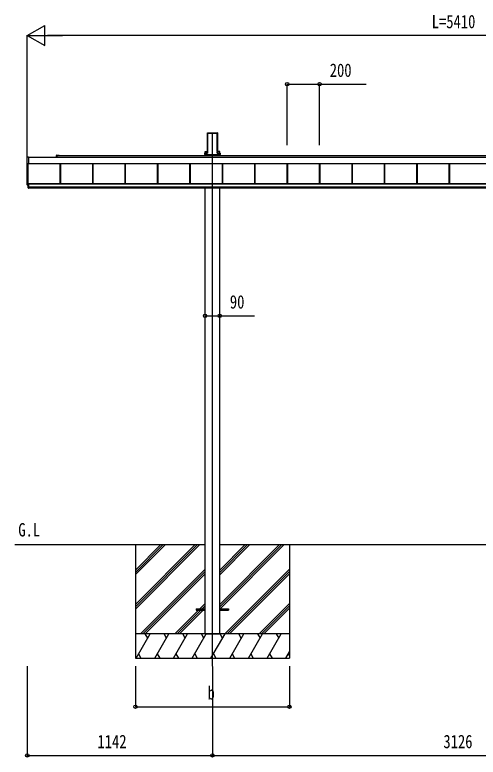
# Model space of a CAD drawing. Units: millimetres, scale not verified. Extents: x -10512 to 10512, y -7425 to 7425.
# Drawn here: x -3189 to -331, y -4823 to -246 of the extents above; entities that cross this region are included whole.
import ezdxf
from ezdxf.enums import TextEntityAlignment as Align

# ---------------------------------------------------------------- set-up
doc = ezdxf.new("R2010")
doc.units = ezdxf.units.MM
doc.header["$LTSCALE"] = 30
for name, color, linetype in [('0-2_USER1', 3, 'Continuous'), ('0-3_YKK_12', 2, 'Continuous'), ('0-4_YKK_A1', 4, 'Continuous'), ('0-5_YKK_D', 6, 'Continuous')]:
    doc.layers.add(name, color=color, linetype=linetype)
doc.styles.add('ＭＳ ゴシック', font='')
doc.styles.get('ＭＳ ゴシック').set_extended_font_data('MS Gothic')

msp = doc.modelspace()

# ---------------------------------------------------------------- linework, layer by layer
at = {"layer": '0-3_YKK_12'}
msp.add_line((-1970.45, -4262.5), (-1970.45, -973.91), dxfattribs=at)
at = {"layer": '0-4_YKK_A1'}
for p, q in [((-2001.7, -979.26), (-2001.7, -1095.94)), ((-2001.34, -973.41), (-2001.69, -978.91)), ((-2000.9, -973.88), (-2001.34, -973.41)), ((-2000.84, -972.95), (-1998.8, -972.95)), ((-2000.84, -972.95), (-2000.4, -973.41)), ((-2000.82, -1089.89), (-2000.82, -974.76)), ((-2000.33, -974.44), (-2000.33, -1089.56)), ((-1998.49, -973.27), (-1998.8, -972.95)), ((-1998.49, -973.27), (-1942.41, -973.27)), ((-1997.95, -976.41), (-1942.95, -976.41)), ((-1997.95, -1097.77), (-1997.95, -976.41)), ((-1942.41, -973.27), (-1942.1, -972.95)), ((-1942.1, -972.95), (-1940.06, -972.95)), ((-1940.58, -1089.56), (-1940.58, -974.44)), ((-1940.5, -973.41), (-1940.06, -972.95)), ((-1940.08, -974.76), (-1940.08, -1089.89)), ((-1939.56, -973.41), (-1940, -973.88)), ((-1939.56, -973.41), (-1939.22, -978.91)), ((-1939.2, -979.26), (-1939.2, -1095.94)), ((-2015.65, -1089.5), (-2001.7, -1089.5)), ((-2015.65, -1098.84), (-2015.65, -1089.5)), ((-2001.72, -1096.29), (-2001.82, -1097.9)), ((-2001.29, -1098.45), (-2000.91, -1092.36)), ((-2000.42, -1092.39), (-2000.79, -1098.48)), ((-1940.11, -1098.48), (-1940.49, -1092.39)), ((-1939.99, -1092.36), (-1939.61, -1098.45)), ((-1925.25, -1089.5), (-1939.2, -1089.5)), ((-1939.19, -1096.29), (-1939.09, -1097.9)), ((-1925.25, -1098.84), (-1925.25, -1089.5)), ((-3113.95, -1163.27), (-3113.95, -1122.25)), ((-3105.95, -1122.83), (2291.05, -1122.83)), ((-2932.95, -1122.83), (-2932.95, -1112.86)), ((-2930.45, -1110.36), (-2922.91, -1110.36)), ((-2930.45, -1112.86), (2101.8, -1112.86)), ((-2930.45, -1113.16), (-2930.45, -1122.83)), ((-2916.7, -1112.86), (-2930.15, -1112.86)), ((-2921.99, -1110.36), (-2916.7, -1110.36)), ((-2018.32, -1106.69), (-2018.32, -1107.18)), ((-2018.32, -1107.18), (-2017.86, -1107.18)), ((-2017.86, -1106.69), (-2017.86, -1099.8)), ((-2015.86, -1106.69), (-2017.86, -1106.69)), ((-2015.86, -1107.18), (-2017.86, -1107.18)), ((-2017.85, -1106.69), (-2017.85, -1107.18)), ((-2017.82, -1098.84), (-2002.81, -1098.84)), ((-2015.86, -1099.89), (-2015.86, -1106.69)), ((-2002.29, -1099.89), (-2015.86, -1099.89)), ((-2015.86, -1106.69), (-1925.04, -1106.69)), ((-2015.86, -1106.69), (-2015.86, -1107.18)), ((-2015.86, -1107.18), (-1925.04, -1107.18)), ((-2015.65, -1112.86), (-2015.65, -1107.18)), ((-2015.45, -1107.18), (-2015.45, -1112.86)), ((-2014.45, -1106.84), (-1926.45, -1106.84)), ((-1938.62, -1099.39), (-1925.04, -1099.39)), ((-1925.04, -1099.89), (-1938.62, -1099.89)), ((-1938.09, -1098.84), (-1923.08, -1098.84)), ((-1925.45, -1107.18), (-1925.45, -1112.86)), ((-1925.25, -1112.86), (-1925.25, -1107.18)), ((-1925.04, -1099.39), (-1925.04, -1099.89)), ((-1925.04, -1106.69), (-1925.04, -1099.89)), ((-1923.05, -1106.69), (-1925.04, -1106.69)), ((-1925.04, -1106.69), (-1925.04, -1107.18)), ((-1923.05, -1107.18), (-1925.04, -1107.18)), ((-1923.05, -1099.8), (-1923.05, -1106.69)), ((-1923.05, -1106.69), (-1923.05, -1107.18)), ((-1922.58, -1107.18), (-1923.05, -1107.18)), ((-1922.58, -1106.69), (-1922.58, -1107.18)), ((-3105.95, -1164.54), (-3113.48, -1164.08)), ((-3112.45, -1294.44), (-3112.45, -1164.15)), ((-3107.45, -1312.48), (-3107.45, -1164.45)), ((-3105.95, -1162.78), (2291.05, -1162.78)), ((-3105.95, -1163.01), (2291.05, -1163.01)), ((-3105.95, -1164.04), (-3105.95, -1164.54)), ((-2908.95, -1285.2), (-2908.95, -1163.01)), ((-2908.55, -1285.2), (-2908.55, -1163.01)), ((-2905.95, -1285.2), (-2905.95, -1163.01)), ((-2708.95, -1285.2), (-2708.95, -1163.01)), ((-2706.35, -1285.2), (-2706.35, -1163.01)), ((-2705.95, -1285.2), (-2705.95, -1163.01)), ((-2508.95, -1285.2), (-2508.95, -1163.01)), ((-2506.35, -1285.2), (-2506.35, -1163.01)), ((-2505.95, -1285.2), (-2505.95, -1163.01)), ((-2308.95, -1285.2), (-2308.95, -1163.01)), ((-2306.35, -1285.2), (-2306.35, -1163.01)), ((-2305.95, -1285.2), (-2305.95, -1163.01)), ((-2108.95, -1285.2), (-2108.95, -1163.01)), ((-2106.35, -1285.2), (-2106.35, -1163.01)), ((-2105.95, -1285.2), (-2105.95, -1163.01)), ((-1908.95, -1285.2), (-1908.95, -1163.01)), ((-1906.35, -1285.2), (-1906.35, -1163.01)), ((-1905.95, -1285.2), (-1905.95, -1163.01)), ((-1708.95, -1285.2), (-1708.95, -1163.01)), ((-1706.35, -1285.2), (-1706.35, -1163.01)), ((-1705.95, -1285.2), (-1705.95, -1163.01)), ((-1508.95, -1285.2), (-1508.95, -1163.01)), ((-1506.35, -1285.2), (-1506.35, -1163.01)), ((-1505.95, -1285.2), (-1505.95, -1163.01)), ((-1308.95, -1285.2), (-1308.95, -1163.01)), ((-1306.35, -1285.2), (-1306.35, -1163.01)), ((-1305.95, -1285.2), (-1305.95, -1163.01)), ((-1108.95, -1285.2), (-1108.95, -1163.01)), ((-1106.35, -1285.2), (-1106.35, -1163.01)), ((-1105.95, -1285.2), (-1105.95, -1163.01)), ((-908.95, -1285.2), (-908.95, -1163.01)), ((-906.35, -1285.2), (-906.35, -1163.01)), ((-905.95, -1285.2), (-905.95, -1163.01)), ((-708.95, -1285.2), (-708.95, -1163.01)), ((-706.35, -1285.2), (-706.35, -1163.01)), ((-705.95, -1285.2), (-705.95, -1163.01)), ((-508.95, -1285.2), (-508.95, -1163.01)), ((-506.35, -1285.2), (-506.35, -1163.01)), ((-505.95, -1285.2), (-505.95, -1163.01)), ((-3113.95, -1294.82), (-3113.95, -1253.79)), ((-3113.48, -1253.3), (-3112.45, -1253.24)), ((-3107.45, -1296), (-3113.48, -1295.63)), ((-3112.45, -1294.44), (-3107.45, -1294.44)), ((-3107.45, -1284.94), (-3103.95, -1284.94)), ((-3103.95, -1307.38), (-3107.45, -1307.38)), ((-3107.45, -1314), (-3103.95, -1314)), ((-3103.95, -1285.2), (2289.05, -1285.2)), ((-3103.95, -1287.21), (2289.05, -1287.21)), ((-3103.95, -1289.01), (2289.05, -1289.01)), ((-3103.95, -1289.01), (2289.05, -1289.01)), ((-3103.95, -1305.99), (2289.05, -1305.99)), ((-3103.95, -1312.48), (2289.05, -1312.48)), ((-2015.65, -4062.5), (-2015.65, -1312.48)), ((-1925.25, -4062.5), (-1925.25, -1312.48)), ((-3189.22, -3512.5), (-2015.65, -3512.5)), ((-2445.31, -3512.5), (-2445.31, -4212.5)), ((-2445.31, -3881.68), (-2076.13, -3512.5)), ((-2445.31, -3895.82), (-2061.99, -3512.5)), ((-2445.31, -3909.96), (-2047.85, -3512.5)), ((-2445.31, -3697.83), (-2259.98, -3512.5)), ((-2445.31, -3683.69), (-2274.12, -3512.5)), ((-2445.31, -3669.55), (-2288.26, -3512.5)), ((-1925.25, -3512.5), (1110.35, -3512.5)), ((-1925.11, -3881.98), (-1555.63, -3512.5)), ((-1925.11, -3896.12), (-1541.49, -3512.5)), ((-1925.11, -3698.13), (-1739.48, -3512.5)), ((-1925.11, -3683.99), (-1753.62, -3512.5)), ((-1925.11, -3669.85), (-1767.76, -3512.5)), ((-1922.85, -3908), (-1527.35, -3512.5)), ((-1495.31, -3512.5), (-1495.31, -4212.5)), ((-2414, -4062.5), (-2015.51, -3664.01)), ((-2399.86, -4062.5), (-2015.51, -3678.16)), ((-2385.72, -4062.5), (-2015.51, -3692.3)), ((-1893.5, -4062.5), (-1495.31, -3664.31)), ((-1879.36, -4062.5), (-1495.31, -3678.46)), ((-1865.22, -4062.5), (-1495.31, -3692.6)), ((-2047.37, -3908), (-2015.51, -3876.14)), ((-2033.23, -3908), (-2015.51, -3890.29)), ((-1681.37, -4062.5), (-1495.31, -3876.44)), ((-2201.87, -4062.5), (-2056.37, -3917)), ((-2187.73, -4062.5), (-2042.23, -3917)), ((-2173.58, -4062.5), (-2028.08, -3917)), ((-2070.51, -3908), (-2070.51, -3917)), ((-2070.51, -3908), (-2015.51, -3908)), ((-2070.51, -3917), (-2015.51, -3917)), ((-2019.08, -3908), (-2015.51, -3904.43)), ((-1925.51, -3908), (-1870.51, -3908)), ((-1925.51, -3917), (-1870.51, -3917)), ((-1870.51, -3908), (-1870.51, -3917)), ((-1667.23, -4062.5), (-1495.31, -3890.59)), ((-1653.08, -4062.5), (-1495.31, -3904.73)), ((-1495.31, -4062.5), (-2445.31, -4062.5)), ((-2441.03, -4212.5), (-2354.43, -4062.5)), ((-2369.43, -4088.48), (-2384.43, -4062.5)), ((-2325.56, -4212.5), (-2238.96, -4062.5)), ((-2253.96, -4088.48), (-2268.96, -4062.5)), ((-2210.09, -4212.5), (-2123.49, -4062.5)), ((-2138.49, -4088.48), (-2153.49, -4062.5)), ((-2094.62, -4212.5), (-2008.02, -4062.5)), ((-2023.02, -4088.48), (-2038.02, -4062.5)), ((-2015.65, -4062.5), (-1925.25, -4062.5)), ((-1979.15, -4212.5), (-1892.55, -4062.5)), ((-1907.55, -4088.48), (-1922.55, -4062.5)), ((-1863.68, -4212.5), (-1777.08, -4062.5)), ((-1792.08, -4088.48), (-1807.08, -4062.5)), ((-1748.21, -4212.5), (-1661.61, -4062.5)), ((-1691.61, -4062.5), (-1676.61, -4088.48)), ((-1632.74, -4212.5), (-1546.14, -4062.5)), ((-1576.14, -4062.5), (-1561.14, -4088.48)), ((-2426.04, -4186.52), (-2411.04, -4212.5)), ((-2310.57, -4186.52), (-2295.57, -4212.5)), ((-2195.1, -4186.52), (-2180.1, -4212.5)), ((-2079.62, -4186.52), (-2064.63, -4212.5)), ((-1964.15, -4186.52), (-1949.16, -4212.5)), ((-1848.69, -4186.52), (-1833.69, -4212.5)), ((-1733.22, -4186.52), (-1718.22, -4212.5)), ((-1617.75, -4186.52), (-1602.75, -4212.5)), ((-1517.27, -4212.5), (-1495.31, -4174.46)), ((-1502.28, -4186.52), (-1495.31, -4198.59)), ((-2445.31, -4212.5), (-1495.31, -4212.5))]:
    msp.add_line(p, q, dxfattribs=at)
for points in [[(-3113.48, -1121.75), (-3105.95, -1121.29), (-3105.95, -1121.79), (-3105.95, -1164.04)], [(-2018.32, -1099.34), (-2018.32, -1106.69), (-2017.86, -1106.69)], [(-2015.86, -1099.89), (-2015.86, -1099.39), (-2002.29, -1099.39)], [(-1922.58, -1099.34), (-1922.58, -1106.69), (-1923.05, -1106.69)], [(-3107.45, -1284.94), (-3107.45, -1307.38), (-3107.45, -1314)], [(-3104.45, -1284.94), (-3104.45, -1307.38), (-3104.45, -1314)], [(-3103.95, -1284.94), (-3103.95, -1307.38), (-3103.95, -1314)]]:
    msp.add_lwpolyline(points, dxfattribs=at)
for centre, radius, start, end in [((-3113.46, -1122.25), 0.497, 93.16944, 179.94772), ((-2930.45, -1112.86), 2.5, 90, 180), ((-2930.15, -1113.16), 0.3, 90, 180), ((-2922.91, -1110.56), 0.2, 23.57818, 90), ((-2922.45, -1110.36), 0.3, 203.57818, 336.42182), ((-2921.99, -1110.56), 0.2, 90, 156.42182), ((-2916.7, -1111.61), 1.25, 270, 90), ((-2017.36, -1099.81), 0.501, 90.24971, 179.75029), ((-1923.55, -1099.81), 0.501, 0.24971, 89.75029), ((-3113.08, -1163.31), 0.873, 177.74142, 242.53793), ((-3113.46, -1253.8), 0.497, 93.16944, 179.94772), ((-3113.08, -1294.85), 0.873, 177.74142, 242.53793)]:
    msp.add_arc(centre, radius, start, end, dxfattribs=at)
for centre, major_axis, ratio, start_param, end_param in [((-2001.66, -978.91), (0.031, 0.5), 0.061627, 1.5746234, 2.3600215), ((-2000.84, -973.45), (0.346, -0.364), 0.996462, 2.3838095, 3.8892836), ((-2001.13, -976.91), (0.22, 3.04), 0.070684, 5.5043854, 6.2286971), ((-2000.63, -976.94), (0.22, 3.54), 0.060877, 5.5025319, 6.2268436), ((-1940.27, -976.94), (-0.22, 3.54), 0.060877, 0.0563417, 0.7806534), ((-1939.78, -976.91), (-0.22, 3.04), 0.070684, 0.0544883, 0.7787999), ((-1940.06, -973.45), (-0.346, -0.364), 0.996462, 2.3939017, 3.8993758), ((-1939.25, -978.91), (-0.031, 0.5), 0.061627, 3.9231638, 4.7085619), ((-2002.82, -1097.84), (0.691, -0.728), 0.996462, 5.5254021, 7.0308762), ((-2002.29, -1098.39), (-0.693, 0.73), 0.992955, 2.3838095, 3.8892836), ((-2002.29, -1098.39), (1.04, -1.09), 0.996462, 5.5254021, 7.0308762), ((-2001.75, -1096.29), (0.031, 0.5), 0.061627, 4.716216, 5.5016142), ((-2001.13, -1092.36), (0.22, 3.5), 0.061627, 4.716216, 5.5016142), ((-2000.63, -1092.39), (0.22, 4), 0.053972, 4.7153191, 5.5007173), ((-1940.27, -1092.39), (-0.22, 4), 0.053972, 0.782468, 1.5678662), ((-1938.61, -1098.39), (-1.04, -1.09), 0.996462, 5.5354944, 7.0409685), ((-1939.78, -1092.36), (-0.22, 3.5), 0.061627, 0.7815711, 1.5669693), ((-1938.61, -1098.39), (0.693, 0.73), 0.992955, 2.3939017, 3.8993758), ((-1939.16, -1096.29), (-0.031, 0.5), 0.061627, 0.7815711, 1.5669693), ((-1938.09, -1097.84), (-0.691, -0.728), 0.996462, 5.5354944, 7.0409685), ((-2017.82, -1099.34), (0.355, -0.355), 0.99628, 2.358058, 3.9251274), ((-2015.86, -1099.8), (2, 0), 0.045872, 3.2026792, 4.712389), ((-2015.86, -1099.3), (1.5, 0), 0.061163, 3.2026792, 4.712389), ((-1925.04, -1099.3), (1.5, 0), 0.061163, 4.712389, 6.2220988), ((-1925.04, -1099.8), (2, 0), 0.045872, 4.712389, 6.2220988), ((-1923.08, -1099.34), (-0.355, -0.355), 0.99628, 2.358058, 3.9251274)]:
    msp.add_ellipse(centre, major_axis=major_axis, ratio=ratio, start_param=start_param, end_param=end_param, dxfattribs=at)
at = {"layer": '0-5_YKK_D'}
for p, q in [((-3112.45, -373.27), (-3004.2, -310.77)), ((-3004.2, -435.77), (-3004.2, -310.77)), ((-3112.45, -1121.38), (-3112.45, -372.27)), ((-3112.45, -373.27), (-3004.2, -435.77)), ((-3112.45, -373.27), (-2895.95, -373.27)), ((2172.55, -373.27), (-2987.45, -373.27)), ((-1508.95, -1049.9), (-1508.95, -672.27)), ((-1308.95, -1049.9), (-1308.95, -672.27)), ((-3112.45, -4262.5), (-3112.45, -4813.5)), ((-2445.31, -4262.5), (-2445.31, -4513.5)), ((-1970.45, -4263.5), (-1970.45, -4813.5)), ((-1970.45, -4263.5), (-1970.45, -4813.5)), ((-1495.31, -4262.5), (-1495.31, -4513.5)), ((-2445.31, -4512.5), (-1495.31, -4512.5)), ((-3112.45, -4812.5), (-1970.45, -4812.5)), ((-1970.45, -4812.5), (1155.55, -4812.5))]:
    msp.add_line(p, q, dxfattribs=at)
for points in [[(-1508.95, -673.27), (-1308.95, -673.27), (-1022.45, -673.27)], [(-2015.65, -2101.87), (-1925.25, -2101.87), (-1710.75, -2101.87)]]:
    msp.add_lwpolyline(points, dxfattribs=at)
for centre in [(-1508.95, -673.27), (-1308.95, -673.27), (-2015.65, -2101.87), (-1925.25, -2101.87), (-2445.31, -4512.5), (-1495.31, -4512.5), (-3112.45, -4812.5), (-1970.45, -4812.5), (-1970.45, -4812.5)]:
    msp.add_circle(centre, 10.62, dxfattribs=at)

# ---------------------------------------------------------------- texts
at = {"layer": '0-2_USER1', "style": 'ＭＳ ゴシック', "width": 0.8}
msp.add_text('G.L', height=82.48, dxfattribs=at).set_placement((-3167.74, -3487.19), align=Align.BOTTOM_LEFT)
at = {"layer": '0-5_YKK_D', "style": 'ＭＳ ゴシック', "width": 0.8}
for s, p in [('L=5410', (-617.45, -353.27)), ('200', (-1246.45, -653.27)), ('90', (-1862.75, -2081.87)), ('b', (-2000.31, -4492.5)), ('1142', (-2679.45, -4792.5)), ('3126', (-545.45, -4792.5))]:
    msp.add_text(s, height=82.48, dxfattribs=at).set_placement(p, align=Align.BOTTOM_LEFT)

doc.saveas('drawing.dxf')
